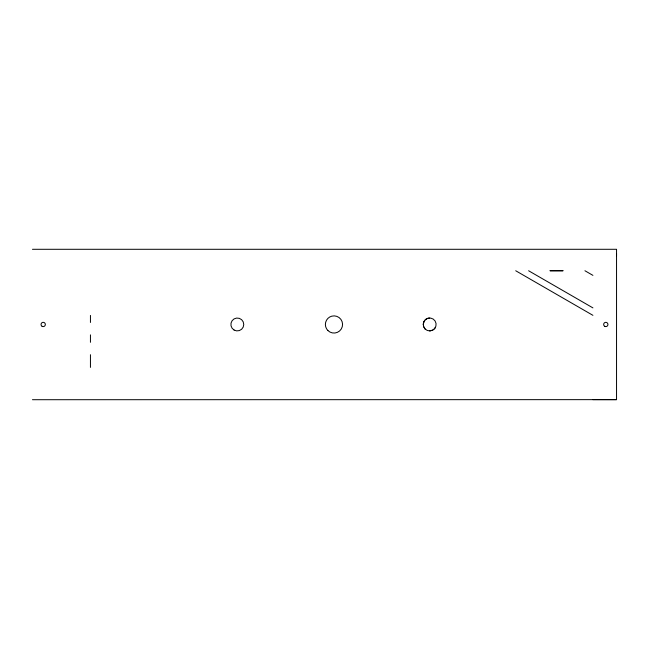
<?xml version="1.0" encoding="UTF-8"?>
<svg xmlns="http://www.w3.org/2000/svg" width="649" height="649" viewBox="0 0 649 649"><rect width="100%" height="100%" fill="white"/><g stroke="black" fill="none" stroke-linecap="round" stroke-linejoin="round"><path stroke-width="0.97" d="M90.446 367.407L90.446 354.711M90.446 322.472L90.446 315.398M616.542 255.738L616.55 253.516M423.237 324.468L424.105 321.247M434.238 329.027L435.26 327.696M425.127 319.908L426.466 318.886M432.899 330.049L429.679 330.917M428.007 318.245A6.441 6.441 0 0 1 435.901 326.139A6.441 6.441 0 0 1 425.119 329.027A6.441 6.441 0 0 1 428.007 318.245L429.687 318.026M32.45 249.297L616.55 249.289L616.542 399.646L32.45 399.711M616.485 399.646L592.853 399.63M584.936 270.755L592.918 275.363M528.611 270.755L592.918 307.886M515.72 270.755L592.918 315.325M425.119 329.027L423.456 326.139M90.446 334.868L90.446 342.315M562.975 270.755L550.092 270.755L562.975 270.755M604.73 326.333A2.15 2.15 0 0 0 607.951 324.476A2.15 2.15 0 0 0 604.73 322.61A2.15 2.15 0 0 0 604.73 326.333M42.112 326.333A2.15 2.15 0 0 0 45.341 324.468A2.15 2.15 0 0 0 42.112 322.61A2.15 2.15 0 0 0 42.112 326.333M234.102 330.049A6.441 6.441 0 0 0 243.764 324.468A6.441 6.441 0 0 0 234.102 318.894A6.441 6.441 0 0 0 234.102 330.049M327.899 330.544A8.591 8.591 0 0 0 342.274 326.69A8.591 8.591 0 0 0 331.753 316.168A8.591 8.591 0 0 0 327.899 330.544"/></g></svg>
